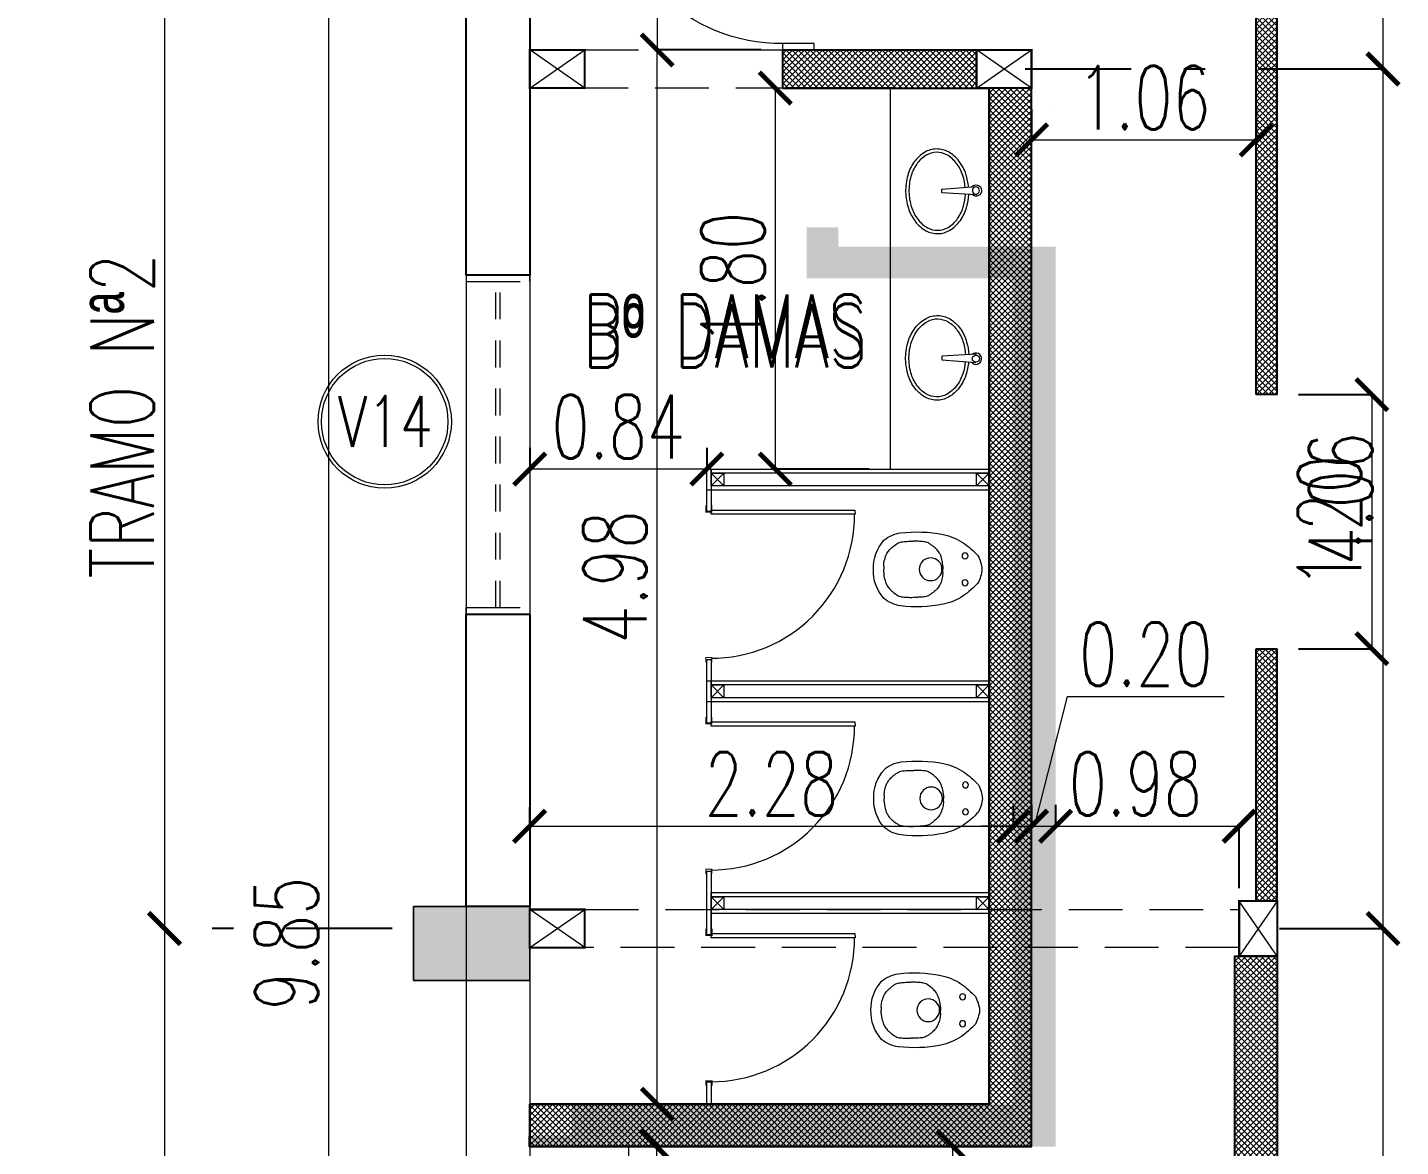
# Model space of a CAD drawing. Header units: millimetres. Extents: x 2828 to 3406, y 849 to 1266.
# Drawn here: x 2897.18 to 2903.66, y 1090.6 to 1095.88 of the extents above; entities that cross this region are included whole.
import ezdxf

# ---------------------------------------------------------------- set-up
doc = ezdxf.new("R2010")
doc.units = ezdxf.units.MM
doc.header["$PDMODE"] = 34
doc.header["$PDSIZE"] = -10
for name, pattern in [('DASHDOT', [1, 0.5, -0.25, 0, -0.25]), ('DASHED', [19.05, 12.7, -6.35]), ('DIVIDE2', [15.875, 6.35, -3.175, 0, -3.175, 0, -3.175])]:
    doc.linetypes.add(name, pattern=pattern)
doc.layers.get('DEFPOINTS').update_dxf_attribs({"lineweight": 5})
for name, color, linetype, lineweight in [('0.05', 64, 'Continuous', 5), ('0.10', 161, 'Continuous', 9), ('0.30', 1, 'Continuous', 25), ('arq cotas', 152, 'Continuous', 13), ('arq DV', 22, 'Continuous', 5), ('arq tex', 31, 'Continuous', 5), ('CARPINTERIA', 141, 'Continuous', 9), ('columnas', 12, 'Continuous', 20), ('equip tx', 220, 'Continuous', 5), ('LM', 3, 'DIVIDE2', 9), ('proyecciones', 221, 'DASHED', 5), ('ref. arq', 252, 'Continuous', 5), ('sanitarios', 120, 'Continuous', 5)]:
    doc.layers.add(name, color=color, linetype=linetype, lineweight=lineweight)
doc.layers.add('estructura', color=30, linetype='Continuous')
doc.layers.add('hatch nuevo', color=7, linetype='Continuous', lineweight=13, true_color=0xff4f14)
doc.layers.add('sombrado muro nuevo', color=7, linetype='Continuous', lineweight=5, true_color=0x757575)
doc.styles.add('250-cts', font='romans.shx', dxfattribs={"width": 0.7, "height": 0.25})
doc.styles.add('50', font='romans.shx', dxfattribs={"width": 0.75, "height": 0.1})
doc.dimstyles.new('250', dxfattribs={"dimtxt": 0.3, "dimasz": 0.15, "dimexe": 0, "dimexo": 0.1, "dimgap": 0.05, "dimtad": 1, "dimzin": 0, "dimdsep": 46, "dimtxsty": '250-cts', "dimblk": 'ARCHTICK', "dimcen": 0.02, "dimclrd": 256, "dimclre": 256, "dimclrt": 256, "dimazin": 0, "dimtfac": 1, "dimtofl": 0, "dimtmove": 1, "dimatfit": 0, "dimldrblk": 'OPEN90', "dimfxl": 1, "dimtolj": 1, "dimtzin": 0, "dimlwd": -1, "dimarcsym": 0})
pattern_1 = [(45, (0, 0), (-0.01414213562, 0.01414213562), []), (135, (0, 0), (-0.01414213562, -0.01414213562), [])]

# ---------------------------------------------------------------- blocks, each defined once
blk = doc.blocks.new('_ARCHTICK')
at = {"color": 0, "linetype": 'ByBlock', "const_width": 0.15}
blk.add_lwpolyline([(-0.5, -0.5), (0.5, 0.5)], dxfattribs=at)
blk = doc.blocks.new('*D194')
at = {"layer": 'arq cotas', "linetype": 'DASHDOT', "lineweight": -2, "transparency": 16777216}
for p, q in [((2898.902, 1096.4819), (2898.6035, 1096.4819)), ((2898.9025, 1086.6325), (2898.6035, 1086.6325))]:
    blk.add_line(p, q, dxfattribs=at)
at = {"layer": 'arq cotas', "transparency": 16777216}
blk.add_line((2898.6035, 1086.6325), (2898.6035, 1096.4819), dxfattribs=at)
at = {"layer": 'DEFPOINTS', "color": 0, "transparency": 16777216}
for p in [(2898.6035, 1096.4819), (2899.002, 1096.4819), (2899.0025, 1086.6325)]:
    blk.add_point(p, dxfattribs=at)
at = {"layer": 'arq cotas', "transparency": 16777216, "xscale": 0.15, "yscale": 0.15, "zscale": 0.15}
for p, rotation in [((2898.6035, 1096.4819), 90), ((2898.6035, 1086.6325), 270)]:
    blk.add_blockref('_ARCHTICK', p, dxfattribs=dict(at, rotation=rotation))
at = {"layer": 'arq cotas', "transparency": 16777216, "insert": (2898.4035, 1091.5572), "char_height": 0.3, "attachment_point": 5, "rotation": 90, "style": '250-cts'}
blk.add_mtext('\\A1;9.85', dxfattribs=at)
blk = doc.blocks.new('_Open90')
at = {"color": 0, "linetype": 'ByBlock', "lineweight": -2}
for p, q in [((-0.5, 0.5), (0, 0)), ((0, 0), (-1, 0)), ((0, 0), (-0.5, -0.5))]:
    blk.add_line(p, q, dxfattribs=at)
blk = doc.blocks.new('colum. perim')
at = {"layer": '0.05'}
h = blk.add_hatch(color=256, dxfattribs=at)
h.dxf.hatch_style = 1
h.paths.add_polyline_path([(1.5673, 49.6165), (1.5673, 49.9665), (1.0173, 49.9665), (1.0173, 49.6165)])
at = {"layer": 'columnas'}
for p, q in [((1.5673, 49.9665), (1.0173, 49.9665)), ((1.0173, 49.9665), (1.0173, 49.6165)), ((1.0173, 49.9665), (1.5673, 49.9665)), ((1.0173, 49.6165), (1.0173, 49.9665)), ((1.5673, 49.6165), (1.5673, 49.9665)), ((1.5673, 49.9665), (1.5673, 49.6165)), ((1.0173, 49.6165), (1.5673, 49.6165)), ((1.5673, 49.6165), (1.0173, 49.6165))]:
    blk.add_line(p, q, dxfattribs=at)
blk = doc.blocks.new('bacha sola')
for points in [[(34.3248, 30.0664, -0.130704), (34.3398, 30.1228, -0.106525), (34.3853, 30.1734, -0.083997), (34.4474, 30.2041, -0.072936), (34.5247, 30.2154, -0.072936), (34.6021, 30.2041, -0.083997), (34.6642, 30.1734, -0.106525), (34.7097, 30.1228, -0.130704), (34.7247, 30.0664, -0.130704), (34.7097, 30.01, -0.106525), (34.6642, 29.9595, -0.083997), (34.6021, 29.9288, -0.0563), (34.5426, 29.918, -0.0563)], [(34.3405, 30.0664, -0.130704), (34.3534, 30.1151, -0.106525), (34.3945, 30.1607, -0.083997), (34.4519, 30.1891, -0.072936), (34.5247, 30.1998, -0.072936), (34.5976, 30.1891, -0.083997), (34.655, 30.1607, -0.106525), (34.696, 30.1151, -0.130704), (34.709, 30.0664, -0.130704), (34.696, 30.0178, -0.106525), (34.655, 29.9722, -0.083997), (34.5976, 29.9438, -0.056479), (34.5414, 29.9337, -0.056479)], [(34.5082, 29.9179, -0.057488), (34.4474, 29.9288, -0.083997), (34.3853, 29.9595, -0.106525), (34.3398, 30.01, -0.130704), (34.3248, 30.0664)], [(34.5091, 29.9336, -0.05744), (34.4519, 29.9438, -0.083997), (34.3945, 29.9722, -0.106525), (34.3534, 30.0178, -0.130704), (34.3405, 30.0664)]]:
    blk.add_lwpolyline(points, format="xyb")
for points in [[(34.5415, 29.883), (34.5453, 29.883), (34.5328, 30.0438), (34.5155, 30.0438), (34.5061, 29.883)], [(34.5061, 29.883), (34.5078, 29.883)]]:
    blk.add_lwpolyline(points)
blk.add_circle((34.5246, 29.8833), 0.0168)
blk.add_arc((34.5246, 29.8833), 0.0269, 130.05553, 44.43462)
blk = doc.blocks.new('Sapls507')
blk.add_lwpolyline([(-0.0001, -0.5985, 0.193023), (0.1371, -0.5486, 0.145572), (0.172, -0.4699, 0.077711), (0.165, -0.2687, 0.087544), (0.1255, -0.1745, 0.055228), (0.065, -0.1048, 0.090627), (0, -0.0855, 0.091051), (-0.0651, -0.1048, 0.055228), (-0.1256, -0.1745, 0.087544), (-0.1652, -0.2687, 0.077711), (-0.1722, -0.4699, 0.145572), (-0.1373, -0.5486, 0.193023), (-0.0001, -0.5985, 61.25604)], format="xyb", close=True)
for points in [[(-0.0148, -0.27), (-0.0327, -0.2713, 0.028747), (-0.0607, -0.279, 0.052421), (-0.0753, -0.2857, 0.050041), (-0.0918, -0.2978, 0.040538), (-0.109, -0.3162, 0.036304), (-0.1244, -0.3386, 0.08346), (-0.1286, -0.3497, 0.024812), (-0.1301, -0.36, 0.009631), (-0.1321, -0.3866, 0.014344), (-0.1324, -0.3957, 0.009208), (-0.1321, -0.4098)], [(0.0149, -0.27), (0.0328, -0.2713, -0.028747), (0.0609, -0.279, -0.052421), (0.0754, -0.2857, -0.050041), (0.0919, -0.2978, -0.040538), (0.1092, -0.3162, -0.036304), (0.1245, -0.3386, -0.08346), (0.1287, -0.3497, -0.024812), (0.1302, -0.36, -0.009631), (0.1323, -0.3866, -0.014344), (0.1325, -0.3957, -0.009208), (0.1323, -0.4098)], [(-0.0148, -0.5498), (-0.0327, -0.5485, -0.028747), (-0.0607, -0.5408, -0.052421), (-0.0753, -0.5341, -0.050041), (-0.0918, -0.522, -0.040538), (-0.109, -0.5036, -0.036304), (-0.1244, -0.4812, -0.08346), (-0.1286, -0.4701, -0.024812), (-0.1301, -0.4598, -0.009631), (-0.1321, -0.4331, -0.014344), (-0.1324, -0.4241, -0.009208), (-0.1321, -0.41)], [(0.0149, -0.5498), (0.0328, -0.5485, 0.028747), (0.0609, -0.5408, 0.052421), (0.0754, -0.5341, 0.050041), (0.0919, -0.522, 0.040538), (0.1092, -0.5036, 0.036304), (0.1245, -0.4812, 0.08346), (0.1287, -0.4701, 0.024812), (0.1302, -0.4598, 0.009631), (0.1323, -0.4331, 0.014344), (0.1325, -0.4241, 0.009208), (0.1323, -0.41)]]:
    blk.add_lwpolyline(points, format="xyb")
for points in [[(-0.0148, -0.27), (0, -0.27)], [(0.0149, -0.27), (0.0001, -0.27)], [(-0.0148, -0.5498), (0, -0.5498)], [(0.0149, -0.5498), (0.0001, -0.5498)]]:
    blk.add_lwpolyline(points)
for centre, radius in [((-0.0636, -0.1655), 0.0141), ((0.0638, -0.1655), 0.0141), ((0.0001, -0.3279), 0.0535)]:
    blk.add_circle(centre, radius)
blk = doc.blocks.new('A$C25B177F1')
at = {"layer": 'CARPINTERIA'}
for points in [[(-0.161, 0), (-0.011, 0), (-0.011, -0.03), (-0.011, -0.03), (-0.011, -0.03), (-0.161, -0.03)], [(-0.161, -0.8699), (-0.161, -0.8199), (-0.991, -0.8199), (-0.991, -0.8699)], [(-0.161, -0.8699), (-0.011, -0.8699), (-0.011, -0.8999), (-0.011, -0.8999), (-0.011, -0.8999), (-0.161, -0.8999)]]:
    blk.add_lwpolyline(points, close=True, dxfattribs=at)
blk.add_arc((-0.1654, -0.8564), 0.8264, 89.69627, 177.46954, dxfattribs=at)
blk = doc.blocks.new('*D240')
at = {"layer": 'arq cotas', "linetype": 'DASHDOT', "lineweight": -2, "transparency": 16777216}
for p, q in [((2899.5513, 1092.2003), (2899.5513, 1092.111)), ((2901.8354, 1092.2003), (2901.8354, 1092.111))]:
    blk.add_line(p, q, dxfattribs=at)
at = {"layer": 'arq cotas', "transparency": 16777216}
blk.add_line((2899.5513, 1092.111), (2901.8354, 1092.111), dxfattribs=at)
at = {"layer": 'DEFPOINTS', "color": 0, "transparency": 16777216}
for p in [(2901.8354, 1092.111), (2899.5513, 1092.1003), (2901.8354, 1092.1003)]:
    blk.add_point(p, dxfattribs=at)
at = {"layer": 'arq cotas', "transparency": 16777216, "xscale": 0.15, "yscale": 0.15, "zscale": 0.15, "rotation": 180}
blk.add_blockref('_ARCHTICK', (2899.5513, 1092.111), dxfattribs=at)
at = {"layer": 'arq cotas', "transparency": 16777216, "xscale": 0.15, "yscale": 0.15, "zscale": 0.15}
blk.add_blockref('_ARCHTICK', (2901.8354, 1092.111), dxfattribs=at)
at = {"layer": 'arq cotas', "transparency": 16777216, "insert": (2900.6934, 1092.311), "char_height": 0.3, "attachment_point": 5, "style": '250-cts'}
blk.add_mtext('\\A1;2.28', dxfattribs=at)
blk = doc.blocks.new('*D241')
at = {"layer": 'arq cotas', "transparency": 16777216}
for p, q in [((2901.9354, 1092.111), (2902.0914, 1092.7235)), ((2902.0914, 1092.7235), (2902.8314, 1092.7235)), ((2901.8354, 1092.111), (2901.6854, 1092.111)), ((2901.8354, 1092.111), (2902.0354, 1092.111)), ((2902.0354, 1092.111), (2902.1854, 1092.111))]:
    blk.add_line(p, q, dxfattribs=at)
at = {"layer": 'arq cotas', "linetype": 'DASHDOT', "lineweight": -2, "transparency": 16777216}
for p, q in [((2901.8354, 1092.211), (2901.8354, 1092.111)), ((2902.0354, 1092.211), (2902.0354, 1092.111))]:
    blk.add_line(p, q, dxfattribs=at)
at = {"layer": 'DEFPOINTS', "color": 0, "transparency": 16777216}
for p in [(2901.8354, 1092.111), (2902.0354, 1092.111), (2902.0354, 1092.111)]:
    blk.add_point(p, dxfattribs=at)
at = {"layer": 'arq cotas', "transparency": 16777216, "xscale": 0.15, "yscale": 0.15, "zscale": 0.15}
blk.add_blockref('_ARCHTICK', (2901.8354, 1092.111), dxfattribs=at)
at = {"layer": 'arq cotas', "transparency": 16777216, "xscale": 0.15, "yscale": 0.15, "zscale": 0.15, "rotation": 180}
blk.add_blockref('_ARCHTICK', (2902.0354, 1092.111), dxfattribs=at)
at = {"layer": 'arq cotas', "transparency": 16777216, "insert": (2902.4614, 1092.9235), "char_height": 0.3, "attachment_point": 5, "style": '250-cts'}
blk.add_mtext('\\A1;0.20', dxfattribs=at)
blk = doc.blocks.new('*D242')
at = {"layer": 'arq cotas', "linetype": 'DASHDOT', "lineweight": -2, "transparency": 16777216}
for p, q in [((2901.922, 1092.211), (2901.922, 1092.111)), ((2902.9025, 1091.8175), (2902.9025, 1092.111))]:
    blk.add_line(p, q, dxfattribs=at)
at = {"layer": 'arq cotas', "transparency": 16777216}
blk.add_line((2901.922, 1092.111), (2902.9025, 1092.111), dxfattribs=at)
at = {"layer": 'DEFPOINTS', "color": 0, "transparency": 16777216}
for p in [(2901.922, 1092.111), (2902.9025, 1092.111), (2902.9025, 1091.7175)]:
    blk.add_point(p, dxfattribs=at)
at = {"layer": 'arq cotas', "transparency": 16777216, "xscale": 0.15, "yscale": 0.15, "zscale": 0.15, "rotation": 180}
blk.add_blockref('_ARCHTICK', (2901.922, 1092.111), dxfattribs=at)
at = {"layer": 'arq cotas', "transparency": 16777216, "xscale": 0.15, "yscale": 0.15, "zscale": 0.15}
blk.add_blockref('_ARCHTICK', (2902.9025, 1092.111), dxfattribs=at)
at = {"layer": 'arq cotas', "transparency": 16777216, "insert": (2902.4122, 1092.311), "char_height": 0.3, "attachment_point": 5, "style": '250-cts'}
blk.add_mtext('\\A1;0.98', dxfattribs=at)
blk = doc.blocks.new('*D243')
at = {"layer": 'arq cotas', "linetype": 'DASHDOT', "lineweight": -2, "transparency": 16777216}
for p, q in [((2900.6459, 1095.7774), (2900.1543, 1095.7774)), ((2900.1889, 1090.7978), (2900.1543, 1090.7978))]:
    blk.add_line(p, q, dxfattribs=at)
at = {"layer": 'arq cotas', "transparency": 16777216}
blk.add_line((2900.1543, 1090.7978), (2900.1543, 1095.7774), dxfattribs=at)
at = {"layer": 'DEFPOINTS', "color": 0, "transparency": 16777216}
for p in [(2900.1543, 1095.7774), (2900.7459, 1095.7774), (2900.2889, 1090.7978)]:
    blk.add_point(p, dxfattribs=at)
at = {"layer": 'arq cotas', "transparency": 16777216, "xscale": 0.15, "yscale": 0.15, "zscale": 0.15}
for p, rotation in [((2900.1543, 1095.7774), 90), ((2900.1543, 1090.7978), 270)]:
    blk.add_blockref('_ARCHTICK', p, dxfattribs=dict(at, rotation=rotation))
at = {"layer": 'arq cotas', "transparency": 16777216, "insert": (2899.9543, 1093.2876), "char_height": 0.3, "attachment_point": 5, "rotation": 90, "style": '250-cts'}
blk.add_mtext('\\A1;4.98', dxfattribs=at)
blk = doc.blocks.new('*D244')
at = {"layer": 'arq cotas', "linetype": 'DASHDOT', "lineweight": -2, "transparency": 16777216}
for p, q in [((2901.451, 1090.5977), (2901.551, 1090.5977)), ((2901.451, 1089.5978), (2901.551, 1089.5978))]:
    blk.add_line(p, q, dxfattribs=at)
at = {"layer": 'arq cotas', "transparency": 16777216}
blk.add_line((2901.551, 1089.5978), (2901.551, 1090.5977), dxfattribs=at)
at = {"layer": 'DEFPOINTS', "color": 0, "transparency": 16777216}
for p in [(2901.551, 1090.5977), (2901.551, 1090.5977), (2901.551, 1089.5978)]:
    blk.add_point(p, dxfattribs=at)
at = {"layer": 'arq cotas', "transparency": 16777216, "xscale": 0.15, "yscale": 0.15, "zscale": 0.15}
for p, rotation in [((2901.551, 1090.5977), 90), ((2901.551, 1089.5978), 270)]:
    blk.add_blockref('_ARCHTICK', p, dxfattribs=dict(at, rotation=rotation))
at = {"layer": 'arq cotas', "transparency": 16777216, "insert": (2901.351, 1090.0978), "char_height": 0.3, "attachment_point": 5, "rotation": 90, "style": '250-cts'}
blk.add_mtext('\\A1;1.00', dxfattribs=at)
blk = doc.blocks.new('*D251')
at = {"layer": 'arq cotas', "linetype": 'DASHDOT', "lineweight": -2, "transparency": 16777216}
for p, q in [((2900.5802, 1090.5977), (2900.1512, 1090.5977)), ((2900.5803, 1086.6575), (2900.1512, 1086.6575))]:
    blk.add_line(p, q, dxfattribs=at)
at = {"layer": 'arq cotas', "transparency": 16777216}
blk.add_line((2900.1512, 1090.5977), (2900.1512, 1086.6575), dxfattribs=at)
at = {"layer": 'DEFPOINTS', "color": 0, "transparency": 16777216}
for p in [(2900.6802, 1090.5977), (2900.1512, 1086.6575), (2900.6803, 1086.6575)]:
    blk.add_point(p, dxfattribs=at)
at = {"layer": 'arq cotas', "transparency": 16777216, "xscale": 0.15, "yscale": 0.15, "zscale": 0.15}
for p, rotation in [((2900.1512, 1090.5977), 90), ((2900.1512, 1086.6575), 270)]:
    blk.add_blockref('_ARCHTICK', p, dxfattribs=dict(at, rotation=rotation))
at = {"layer": 'arq cotas', "transparency": 16777216, "insert": (2899.9512, 1088.6276), "char_height": 0.3, "attachment_point": 5, "rotation": 90, "style": '250-cts'}
blk.add_mtext('\\A1;3.94', dxfattribs=at)
blk = doc.blocks.new('*D252')
at = {"layer": 'arq cotas', "linetype": 'DASHDOT', "lineweight": -2, "transparency": 16777216}
for p, q in [((2900.1705, 1096.6773), (2900.1543, 1096.6773)), ((2900.6459, 1095.7774), (2900.1543, 1095.7774))]:
    blk.add_line(p, q, dxfattribs=at)
at = {"layer": 'arq cotas', "transparency": 16777216}
blk.add_line((2900.1543, 1096.6773), (2900.1543, 1095.7774), dxfattribs=at)
at = {"layer": 'DEFPOINTS', "color": 0, "transparency": 16777216}
for p in [(2900.2705, 1096.6773), (2900.1543, 1095.7774), (2900.7459, 1095.7774)]:
    blk.add_point(p, dxfattribs=at)
at = {"layer": 'arq cotas', "transparency": 16777216, "xscale": 0.15, "yscale": 0.15, "zscale": 0.15}
for p, rotation in [((2900.1543, 1096.6773), 90), ((2900.1543, 1095.7774), 270)]:
    blk.add_blockref('_ARCHTICK', p, dxfattribs=dict(at, rotation=rotation))
at = {"layer": 'arq cotas', "transparency": 16777216, "insert": (2899.9543, 1096.2274), "char_height": 0.3, "attachment_point": 5, "rotation": 90, "style": '250-cts'}
blk.add_mtext('\\A1;0.90', dxfattribs=at)
blk = doc.blocks.new('*D303')
at = {"layer": 'arq cotas', "linetype": 'DASHDOT', "lineweight": -2, "transparency": 16777216}
for p, q in [((2901.2683, 1095.5975), (2900.7118, 1095.5975)), ((2901.155, 1093.7978), (2900.7118, 1093.7978))]:
    blk.add_line(p, q, dxfattribs=at)
at = {"layer": 'arq cotas', "transparency": 16777216}
blk.add_line((2900.7118, 1095.5975), (2900.7118, 1093.7978), dxfattribs=at)
at = {"layer": 'DEFPOINTS', "color": 0, "transparency": 16777216}
for p in [(2901.3683, 1095.5975), (2900.7118, 1093.7978), (2901.255, 1093.7978)]:
    blk.add_point(p, dxfattribs=at)
at = {"layer": 'arq cotas', "transparency": 16777216, "xscale": 0.15, "yscale": 0.15, "zscale": 0.15}
for p, rotation in [((2900.7118, 1095.5975), 90), ((2900.7118, 1093.7978), 270)]:
    blk.add_blockref('_ARCHTICK', p, dxfattribs=dict(at, rotation=rotation))
at = {"layer": 'arq cotas', "transparency": 16777216, "insert": (2900.5118, 1094.6976), "char_height": 0.3, "attachment_point": 5, "rotation": 90, "style": '250-cts'}
blk.add_mtext('\\A1;1.80', dxfattribs=at)
blk = doc.blocks.new('*D304')
at = {"layer": 'arq cotas', "linetype": 'DASHDOT', "lineweight": -2, "transparency": 16777216}
for p, q in [((2899.552, 1093.8979), (2899.552, 1093.7979)), ((2900.3884, 1093.8979), (2900.3884, 1093.7979))]:
    blk.add_line(p, q, dxfattribs=at)
at = {"layer": 'arq cotas', "transparency": 16777216}
blk.add_line((2900.3884, 1093.7979), (2899.552, 1093.7979), dxfattribs=at)
at = {"layer": 'DEFPOINTS', "color": 0, "transparency": 16777216}
for p in [(2899.552, 1093.7979), (2899.552, 1093.7979), (2900.3884, 1093.7979)]:
    blk.add_point(p, dxfattribs=at)
at = {"layer": 'arq cotas', "transparency": 16777216, "xscale": 0.15, "yscale": 0.15, "zscale": 0.15, "rotation": 180}
blk.add_blockref('_ARCHTICK', (2899.552, 1093.7979), dxfattribs=at)
at = {"layer": 'arq cotas', "transparency": 16777216, "xscale": 0.15, "yscale": 0.15, "zscale": 0.15}
blk.add_blockref('_ARCHTICK', (2900.3884, 1093.7979), dxfattribs=at)
at = {"layer": 'arq cotas', "transparency": 16777216, "insert": (2899.9702, 1093.9979), "char_height": 0.3, "attachment_point": 5, "style": '250-cts'}
blk.add_mtext('\\A1;0.84', dxfattribs=at)
blk = doc.blocks.new('A$C5FEB1AEC')
at = {"layer": '0.05'}
for p, q in [((0.1727, -0.3685), (0.3527, -0.1085)), ((0.1727, -0.1085), (0.3527, -0.3685))]:
    blk.add_line(p, q, dxfattribs=at)
at = {"layer": 'estructura', "const_width": 0.01}
for points in [[(0.2627, -0.1085), (0.1727, -0.1085), (0.1727, -0.3685), (0.2627, -0.3685)], [(0.2627, -0.1085), (0.3527, -0.1085), (0.3527, -0.3685), (0.2627, -0.3685)]]:
    blk.add_lwpolyline(points, dxfattribs=at)
blk = doc.blocks.new('*D255')
at = {"layer": 'arq cotas', "linetype": 'DASHDOT', "lineweight": -2, "transparency": 16777216}
for p, q in [((2898.9025, 1091.6275), (2897.8273, 1091.6275)), ((2898.9025, 1086.7875), (2897.8273, 1086.7875))]:
    blk.add_line(p, q, dxfattribs=at)
at = {"layer": 'arq cotas', "transparency": 16777216}
blk.add_line((2897.8273, 1091.6275), (2897.8273, 1086.7875), dxfattribs=at)
at = {"layer": 'DEFPOINTS', "color": 0, "transparency": 16777216}
for p in [(2899.0025, 1091.6275), (2897.8273, 1086.7875), (2899.0025, 1086.7875)]:
    blk.add_point(p, dxfattribs=at)
at = {"layer": 'arq cotas', "transparency": 16777216, "xscale": 0.15, "yscale": 0.15, "zscale": 0.15}
for p, rotation in [((2897.8273, 1091.6275), 90), ((2897.8273, 1086.7875), 270)]:
    blk.add_blockref('_ARCHTICK', p, dxfattribs=dict(at, rotation=rotation))
at = {"layer": 'arq cotas', "transparency": 16777216, "insert": (2897.6273, 1089.2075), "char_height": 0.3, "attachment_point": 5, "rotation": 90, "style": '250-cts'}
blk.add_mtext('\\A1;TRAMO Nª1', dxfattribs=at)
blk = doc.blocks.new('*D306')
at = {"layer": 'arq cotas', "linetype": 'DASHDOT', "lineweight": -2, "transparency": 16777216}
for p, q in [((2901.9221, 1095.4974), (2901.9221, 1095.3522)), ((2902.9825, 1095.4974), (2902.9825, 1095.3522))]:
    blk.add_line(p, q, dxfattribs=at)
at = {"layer": 'arq cotas', "transparency": 16777216}
blk.add_line((2901.9221, 1095.3522), (2902.9825, 1095.3522), dxfattribs=at)
at = {"layer": 'DEFPOINTS', "color": 0, "transparency": 16777216}
for p in [(2901.9221, 1095.5974), (2902.9825, 1095.5974), (2902.9825, 1095.3522)]:
    blk.add_point(p, dxfattribs=at)
at = {"layer": 'arq cotas', "transparency": 16777216, "xscale": 0.15, "yscale": 0.15, "zscale": 0.15, "rotation": 180}
blk.add_blockref('_ARCHTICK', (2901.9221, 1095.3522), dxfattribs=at)
at = {"layer": 'arq cotas', "transparency": 16777216, "xscale": 0.15, "yscale": 0.15, "zscale": 0.15}
blk.add_blockref('_ARCHTICK', (2902.9825, 1095.3522), dxfattribs=at)
at = {"layer": 'arq cotas', "transparency": 16777216, "insert": (2902.4523, 1095.5522), "char_height": 0.3, "attachment_point": 5, "style": '250-cts'}
blk.add_mtext('\\A1;1.06', dxfattribs=at)
blk = doc.blocks.new('*D307')
at = {"layer": 'arq cotas', "linetype": 'DASHDOT', "lineweight": -2, "transparency": 16777216}
for p, q in [((2903.1825, 1094.1493), (2903.5291, 1094.1493)), ((2903.1825, 1092.9493), (2903.5291, 1092.9493))]:
    blk.add_line(p, q, dxfattribs=at)
at = {"layer": 'arq cotas', "transparency": 16777216}
blk.add_line((2903.5291, 1094.1493), (2903.5291, 1092.9493), dxfattribs=at)
at = {"layer": 'DEFPOINTS', "color": 0, "transparency": 16777216}
for p in [(2903.0825, 1094.1493), (2903.0825, 1092.9493), (2903.5291, 1092.9493)]:
    blk.add_point(p, dxfattribs=at)
at = {"layer": 'arq cotas', "transparency": 16777216, "xscale": 0.15, "yscale": 0.15, "zscale": 0.15}
for p, rotation in [((2903.5291, 1094.1493), 90), ((2903.5291, 1092.9493), 270)]:
    blk.add_blockref('_ARCHTICK', p, dxfattribs=dict(at, rotation=rotation))
at = {"layer": 'arq cotas', "transparency": 16777216, "insert": (2903.3291, 1093.5493), "char_height": 0.3, "attachment_point": 5, "rotation": 90, "style": '250-cts'}
blk.add_mtext('\\A1;1.20', dxfattribs=at)
blk = doc.blocks.new('*D385')
at = {"layer": 'arq cotas', "linetype": 'DASHDOT', "lineweight": -2, "transparency": 16777216}
for p, q in [((2903.0524, 1099.8876), (2903.5818, 1099.8876)), ((2901.892, 1095.6875), (2903.5818, 1095.6875))]:
    blk.add_line(p, q, dxfattribs=at)
at = {"layer": 'arq cotas', "transparency": 16777216}
blk.add_line((2903.5818, 1099.8876), (2903.5818, 1095.6875), dxfattribs=at)
at = {"layer": 'DEFPOINTS', "color": 0, "transparency": 16777216}
for p in [(2902.9524, 1099.8876), (2901.792, 1095.6875), (2903.5818, 1095.6875)]:
    blk.add_point(p, dxfattribs=at)
at = {"layer": 'arq cotas', "transparency": 16777216, "xscale": 0.15, "yscale": 0.15, "zscale": 0.15}
for p, rotation in [((2903.5818, 1099.8876), 90), ((2903.5818, 1095.6875), 270)]:
    blk.add_blockref('_ARCHTICK', p, dxfattribs=dict(at, rotation=rotation))
at = {"layer": 'arq cotas', "transparency": 16777216, "insert": (2903.3818, 1097.7875), "char_height": 0.3, "attachment_point": 5, "rotation": 90, "style": '250-cts'}
blk.add_mtext('\\A1;4.20', dxfattribs=at)
blk = doc.blocks.new('*D387')
at = {"layer": 'arq cotas', "linetype": 'DASHDOT', "lineweight": -2, "transparency": 16777216}
for p, q in [((2903.4818, 1095.6875), (2903.5818, 1095.6875)), ((2903.0925, 1091.6275), (2903.5818, 1091.6275))]:
    blk.add_line(p, q, dxfattribs=at)
at = {"layer": 'arq cotas', "transparency": 16777216}
blk.add_line((2903.5818, 1095.6875), (2903.5818, 1091.6275), dxfattribs=at)
at = {"layer": 'DEFPOINTS', "color": 0, "transparency": 16777216}
for p in [(2903.5818, 1095.6875), (2902.9925, 1091.6275), (2903.5818, 1091.6275)]:
    blk.add_point(p, dxfattribs=at)
at = {"layer": 'arq cotas', "transparency": 16777216, "xscale": 0.15, "yscale": 0.15, "zscale": 0.15}
for p, rotation in [((2903.5818, 1095.6875), 90), ((2903.5818, 1091.6275), 270)]:
    blk.add_blockref('_ARCHTICK', p, dxfattribs=dict(at, rotation=rotation))
at = {"layer": 'arq cotas', "transparency": 16777216, "insert": (2903.3818, 1093.6575), "char_height": 0.3, "attachment_point": 5, "rotation": 90, "style": '250-cts'}
blk.add_mtext('\\A1;4.06', dxfattribs=at)
blk = doc.blocks.new('*D388')
at = {"layer": 'arq cotas', "linetype": 'DASHDOT', "lineweight": -2, "transparency": 16777216}
for p, q in [((2903.1925, 1091.6275), (2903.5818, 1091.6275)), ((2903.1824, 1086.6575), (2903.5818, 1086.6575))]:
    blk.add_line(p, q, dxfattribs=at)
at = {"layer": 'arq cotas', "transparency": 16777216}
blk.add_line((2903.5818, 1091.6275), (2903.5818, 1086.6575), dxfattribs=at)
at = {"layer": 'DEFPOINTS', "color": 0, "transparency": 16777216}
for p in [(2903.0925, 1091.6275), (2903.0824, 1086.6575), (2903.5818, 1086.6575)]:
    blk.add_point(p, dxfattribs=at)
at = {"layer": 'arq cotas', "transparency": 16777216, "xscale": 0.15, "yscale": 0.15, "zscale": 0.15}
for p, rotation in [((2903.5818, 1091.6275), 90), ((2903.5818, 1086.6575), 270)]:
    blk.add_blockref('_ARCHTICK', p, dxfattribs=dict(at, rotation=rotation))
at = {"layer": 'arq cotas', "transparency": 16777216, "insert": (2903.3818, 1089.1425), "char_height": 0.3, "attachment_point": 5, "rotation": 90, "style": '250-cts'}
blk.add_mtext('\\A1;4.97', dxfattribs=at)
blk = doc.blocks.new('*D414')
at = {"layer": 'arq cotas', "linetype": 'DASHDOT', "lineweight": -2, "transparency": 16777216}
for p, q in [((2898.9025, 1096.4675), (2897.8273, 1096.4675)), ((2898.9025, 1091.6275), (2897.8273, 1091.6275))]:
    blk.add_line(p, q, dxfattribs=at)
at = {"layer": 'arq cotas', "transparency": 16777216}
blk.add_line((2897.8273, 1096.4675), (2897.8273, 1091.6275), dxfattribs=at)
at = {"layer": 'DEFPOINTS', "color": 0, "transparency": 16777216}
for p in [(2899.0025, 1096.4675), (2897.8273, 1091.6275), (2899.0025, 1091.6275)]:
    blk.add_point(p, dxfattribs=at)
at = {"layer": 'arq cotas', "transparency": 16777216, "xscale": 0.15, "yscale": 0.15, "zscale": 0.15}
for p, rotation in [((2897.8273, 1096.4675), 90), ((2897.8273, 1091.6275), 270)]:
    blk.add_blockref('_ARCHTICK', p, dxfattribs=dict(at, rotation=rotation))
at = {"layer": 'arq cotas', "transparency": 16777216, "insert": (2897.6273, 1094.0475), "char_height": 0.3, "attachment_point": 5, "rotation": 90, "style": '250-cts'}
blk.add_mtext('\\A1;TRAMO Nª2', dxfattribs=at)

msp = doc.modelspace()

# ---------------------------------------------------------------- hatches: boundary and pattern name
at = {"layer": 'hatch nuevo'}
h = msp.add_hatch(color=256, dxfattribs=at)
edge = h.paths.add_edge_path()
edge.add_line((2899.5525, 1090.5977), (2902.0354, 1090.5978))
edge.add_line((2902.0354, 1090.5978), (2902.0354, 1094.848))
edge.add_line((2902.0354, 1094.848), (2901.0094, 1094.848))
edge.add_line((2901.0094, 1094.848), (2901.0094, 1094.9396))
edge.add_line((2901.0094, 1094.9396), (2900.8594, 1094.9396))
edge.add_line((2900.8594, 1094.9396), (2900.8594, 1094.698))
edge.add_line((2900.8594, 1094.698), (2901.8354, 1094.698))
edge.add_line((2901.8354, 1094.698), (2901.8354, 1090.7977))
edge.add_line((2901.8354, 1090.7977), (2899.7502, 1090.7955))
edge.add_line((2899.7502, 1090.7955), (2899.7502, 1090.6455))
edge.add_line((2899.7502, 1090.6455), (2899.5513, 1090.6455))
edge.add_line((2899.5513, 1090.6455), (2899.5513, 1090.5977))
at = {"layer": 'sombrado muro nuevo'}
h = msp.add_hatch(dxfattribs=at)
h.set_pattern_fill('_USER', color=256, scale=0.02, angle=45, style=0, double=1, pattern_type=0)
h.set_pattern_definition(pattern_1)
h.paths.add_polyline_path([(2903.0825, 1097.6273), (2902.9825, 1097.6273), (2902.9825, 1094.1493), (2903.0825, 1094.1493)])
h = msp.add_hatch(dxfattribs=at)
h.set_pattern_fill('_USER', color=256, scale=0.02, angle=45, style=0, double=1, pattern_type=0)
h.set_pattern_definition(pattern_1)
h.paths.add_polyline_path([(2901.662, 1095.7775), (2900.7459, 1095.7774), (2900.7459, 1095.5975), (2901.662, 1095.5975), (2901.662, 1095.6875)])
h = msp.add_hatch(dxfattribs=at)
h.set_pattern_fill('_USER', color=256, scale=0.02, angle=45, style=0, double=1, pattern_type=0)
h.set_pattern_definition(pattern_1)
edge = h.paths.add_edge_path()
edge.add_line((2901.7221, 1095.5975), (2901.7222, 1090.7978))
edge.add_line((2901.7222, 1090.7978), (2899.5525, 1090.7978))
edge.add_line((2899.5525, 1090.7978), (2899.5525, 1090.5977))
edge.add_line((2899.5525, 1090.5977), (2901.9221, 1090.5977))
edge.add_line((2901.9221, 1090.5977), (2901.9221, 1095.5974))
edge.add_line((2901.9221, 1095.5974), (2901.722, 1095.5974))
h = msp.add_hatch(dxfattribs=at)
h.set_pattern_fill('_USER', color=256, scale=0.02, angle=45, style=0, double=1, pattern_type=0)
h.set_pattern_definition(pattern_1)
h.paths.add_polyline_path([(2903.0825, 1092.9493), (2902.9825, 1092.9493), (2902.9825, 1091.7575), (2902.9925, 1091.7575), (2903.0825, 1091.7575)])
h = msp.add_hatch(dxfattribs=at)
h.set_pattern_fill('_USER', color=256, scale=0.02, angle=45, style=0, double=1, pattern_type=0)
h.set_pattern_definition(pattern_1)
h.paths.add_polyline_path([(2903.0824, 1091.4975), (2902.8825, 1091.4975), (2902.8825, 1088.5277), (2902.8925, 1088.5077), (2902.8925, 1087.5976), (2902.8925, 1087.5776), (2902.8925, 1086.9175), (2903.0825, 1086.9175)])

# ---------------------------------------------------------------- linework, layer by layer
at = {"layer": '0.05'}
for p, q in [((2899.2525, 1097.7124), (2899.2525, 1086.8075)), ((2899.552, 1097.7124), (2899.552, 1086.8075)), ((2899.552, 1097.7124), (2899.552, 1086.8075)), ((2899.552, 1097.7124), (2899.552, 1086.8075)), ((2901.722, 1093.6977), (2900.3888, 1093.6977)), ((2901.722, 1093.7178, 0.0232), (2900.4086, 1093.7178)), ((2901.722, 1092.6978), (2900.3888, 1092.6978)), ((2901.722, 1092.7178), (2900.4086, 1092.7179)), ((2901.722, 1091.7178, -94.5246), (2900.4083, 1091.7179)), ((2901.722, 1091.6979), (2900.4083, 1091.6979)), ((2900.0196, 1088.7076), (2900.0196, 1090.5977, 0.0008))]:
    msp.add_line(p, q, dxfattribs=at)
for points in [[(2901.255, 1093.7978), (2901.7221, 1093.7978), (2901.7221, 1095.5975), (2901.2549, 1095.5975)], [(2900.3884, 1093.7979), (2900.4084, 1093.7979), (2900.4084, 1093.5978), (2900.3884, 1093.5978)], [(2900.3883, 1092.8979), (2900.4083, 1092.8979), (2900.4083, 1092.5979), (2900.3883, 1092.5979)], [(2900.3886, 1092.8979), (2900.4086, 1092.8979), (2900.4085, 1092.5979), (2900.3885, 1092.5979)], [(2900.3883, 1092.7979), (2900.4083, 1092.7979), (2900.4083, 1092.5979), (2900.3883, 1092.5979)], [(2900.3883, 1091.8979), (2900.4083, 1091.8979), (2900.4082, 1091.5979), (2900.3882, 1091.5979)], [(2900.3885, 1091.8979), (2900.4085, 1091.8979), (2900.4085, 1091.5979), (2900.3885, 1091.5979)], [(2900.0196, 1090.5977), (2899.5525, 1090.5977), (2899.5525, 1088.7076), (2900.0196, 1088.7076)]]:
    msp.add_lwpolyline(points, close=True, dxfattribs=at)
for points in [[(2901.722, 1093.7778), (2900.4084, 1093.7779), (2900.4084, 1093.7979), (2901.7221, 1093.7978)], [(2901.7221, 1092.7778), (2900.4083, 1092.7779), (2900.4083, 1092.7979), (2901.722, 1092.7978)], [(2901.7221, 1091.7779), (2900.4083, 1091.778), (2900.4083, 1091.798), (2901.722, 1091.7979)]]:
    msp.add_lwpolyline(points, dxfattribs=at)
at = {"layer": '0.05', "const_width": 0.005}
for points, elevation in [([(2900.4127, 1093.6269), (2900.4127, 1093.5941), (2900.384, 1093.5941), (2900.384, 1093.6269)], 0.0104), ([(2900.4127, 1092.8855), (2900.4127, 1092.9076), (2900.384, 1092.9076), (2900.384, 1092.8855)], 0.0116), ([(2900.4127, 1092.6269), (2900.4127, 1092.5942), (2900.384, 1092.5942), (2900.384, 1092.6269)], 0.0104), ([(2900.4126, 1091.8855), (2900.4126, 1091.9076), (2900.3839, 1091.9076), (2900.3839, 1091.8855)], 0.0116), ([(2900.4128, 1091.627), (2900.4128, 1091.5942), (2900.3841, 1091.5942), (2900.3841, 1091.627)], 0.0104), ([(2900.4128, 1090.8856), (2900.4128, 1090.9077), (2900.3841, 1090.9077), (2900.3841, 1090.8856)], 0.0116)]:
    msp.add_lwpolyline(points, dxfattribs=dict(at, elevation=elevation))
at = {"layer": '0.05', "extrusion": (1.81014e-05, 1.07026e-06, 1), "elevation": 0.0548}
for points in [[(2901.0884, 1093.584), (2900.4084, 1093.584), (2900.4084, 1093.604), (2901.0881, 1093.604), (2901.0884, 1093.584)], [(2901.0883, 1092.584), (2900.4083, 1092.5841), (2900.4083, 1092.6041), (2901.088, 1092.604), (2901.0883, 1092.584)], [(2901.0885, 1091.5841), (2900.4085, 1091.5841), (2900.4085, 1091.6041), (2901.0882, 1091.6041), (2901.0885, 1091.5841)]]:
    msp.add_lwpolyline(points, dxfattribs=at)
at = {"layer": '0.05', "elevation": 0.0116}
msp.add_lwpolyline([(2900.3887, 1090.904), (2900.4087, 1090.904), (2900.4086, 1090.797), (2900.3886, 1090.797)], close=True, dxfattribs=at)
at = {"layer": '0.10'}
for p, q in [((2899.552, 1095.4421), (2899.552, 1095.4421)), ((2899.552, 1095.4421), (2899.552, 1095.4421)), ((2900.4686, 1093.7778), (2900.4086, 1093.7178)), ((2900.4685, 1093.7178), (2900.4086, 1093.7778)), ((2901.722, 1093.7778, 0.0481), (2901.662, 1093.7178, 0.0481)), ((2901.7219, 1093.7178, 0.0481), (2901.662, 1093.7778, 0.0481)), ((2900.4686, 1092.7779), (2900.4086, 1092.7179)), ((2900.4684, 1092.7179), (2900.4086, 1092.7779)), ((2901.722, 1092.7778, 0.0249), (2901.662, 1092.7178, 0.0249)), ((2901.7219, 1092.7178, 0.0249), (2901.662, 1092.7778, 0.0249)), ((2900.4685, 1091.7779), (2900.4085, 1091.7179)), ((2900.4683, 1091.7179), (2900.4085, 1091.7779)), ((2901.7221, 1091.7779, -93.9999), (2901.6621, 1091.7179, -93.9999)), ((2901.7219, 1091.7179, -93.9999), (2901.6621, 1091.7779, -93.9999))]:
    msp.add_line(p, q, dxfattribs=at)
for points in [[(2900.4686, 1093.7778), (2900.4686, 1093.7178), (2900.4086, 1093.7178), (2900.4086, 1093.7778)], [(2900.4686, 1092.7779), (2900.4686, 1092.7179), (2900.4086, 1092.7179), (2900.4086, 1092.7779)], [(2901.722, 1092.7778), (2901.722, 1092.7178), (2901.662, 1092.7178), (2901.662, 1092.7778)], [(2900.4683, 1091.7779), (2900.4683, 1091.7179), (2900.4083, 1091.7179), (2900.4083, 1091.7779)]]:
    msp.add_lwpolyline(points, close=True, dxfattribs=at)
for points, elevation in [([(2901.722, 1093.7778), (2901.722, 1093.7178), (2901.662, 1093.7178), (2901.662, 1093.7778)], 0.0232), ([(2901.722, 1091.778), (2901.722, 1091.718), (2901.662, 1091.718), (2901.662, 1091.778)], -94.0248)]:
    msp.add_lwpolyline(points, close=True, dxfattribs=dict(at, elevation=elevation))
at = {"layer": '0.30'}
for p, q in [((2902.9825, 1094.1493), (2902.9825, 1097.6273)), ((2903.0825, 1094.1493), (2903.0825, 1097.6273)), ((2900.7459, 1095.7774), (2901.922, 1095.7775)), ((2900.7459, 1095.7774), (2900.7459, 1095.5975)), ((2901.9221, 1090.5977), (2901.9221, 1095.7775)), ((2900.7459, 1095.5975), (2901.722, 1095.5975)), ((2901.7221, 1090.7977), (2901.722, 1095.5975)), ((2902.0354, 1095.4848), (2902.0354, 1095.4848)), ((2903.0825, 1094.1493), (2902.9825, 1094.1493)), ((2902.9825, 1091.7575), (2902.9825, 1092.9493)), ((2902.9825, 1092.9493), (2903.0825, 1092.9493)), ((2903.0825, 1091.7575), (2903.0825, 1092.9493)), ((2901.9852, 1092.8479), (2901.9852, 1092.8479)), ((2899.552, 1090.7977), (2899.7502, 1090.7977))]:
    msp.add_line(p, q, dxfattribs=at)
for points in [[(2899.552, 1094.7131), (2899.2525, 1094.7131), (2899.2525, 1096.3069), (2899.552, 1096.3069)], [(2899.5525, 1091.7319), (2899.2525, 1091.7319), (2899.2525, 1093.1131), (2899.5525, 1093.1131)]]:
    msp.add_lwpolyline(points, close=True, dxfattribs=at)
for points in [[(2901.7221, 1095.5975), (2901.7222, 1090.7978), (2899.552, 1090.7977), (2899.552, 1090.5977), (2901.9221, 1090.5977), (2901.9221, 1095.5974), (2901.722, 1095.5974)], [(2902.8825, 1089.5978), (2902.8825, 1091.4975), (2903.0824, 1091.4975), (2903.0825, 1086.6575), (2902.8925, 1086.6575)], [(2901.9221, 1090.5977), (2901.9221, 1090.5977), (2899.5513, 1090.5977), (2899.5513, 1090.6455), (2899.5513, 1090.5977), (2899.5513, 1090.6455), (2899.5525, 1090.6444), (2899.5525, 1090.7977), (2901.7221, 1090.7978)]]:
    msp.add_lwpolyline(points, dxfattribs=at)
at = {"layer": 'arq cotas'}
msp.add_line((2899.5521, 1092.2334), (2899.552, 1092.2334), dxfattribs=at)
msp.add_line((2899.5521, 1092.2334), (2899.552, 1092.2334), dxfattribs=at)
msp.add_line((2899.5521, 1092.2334), (2899.552, 1092.2334), dxfattribs=at)
at = {"layer": 'arq DV'}
for radius in [0.3147, 0.2987]:
    msp.add_circle((2898.8672, 1094.0216), radius, dxfattribs=at)
at = {"layer": 'LM', "ltscale": 0.2}
msp.add_line((2899.2525, 1256.8767, -0.0303), (2899.2525, 1080.9632, -0.0303), dxfattribs=at)
at = {"layer": 'proyecciones', "ltscale": 0.01}
for p, q in [((2899.3925, 1093.1431, -101.1667), (2899.3925, 1094.6831, -101.1667)), ((2899.3925, 1093.1431), (2899.3925, 1094.6831)), ((2899.3925, 1093.1431, -101.1667), (2899.3925, 1094.6831, -101.1667)), ((2899.4125, 1093.1431, -101.1667), (2899.4125, 1094.6831, -101.1667)), ((2899.4125, 1093.1431), (2899.4125, 1094.6831)), ((2899.4125, 1093.1431, -101.1667), (2899.4125, 1094.6831, -101.1667)), ((2899.3924, 1093.9, -101.1667), (2899.3924, 1093.9, -101.1667)), ((2899.4124, 1093.9, -101.1667), (2899.4124, 1093.9, -101.1667)), ((2899.3925, 1093.1131, -101.1667), (2899.3925, 1093.1131, -101.1667)), ((2899.3925, 1093.1131, -101.1667), (2899.3925, 1093.1131, -101.1667)), ((2899.4125, 1093.1131, -101.1667), (2899.4125, 1093.1131, -101.1667)), ((2899.4125, 1093.1131, -101.1667), (2899.4125, 1093.1131, -101.1667))]:
    msp.add_line(p, q, dxfattribs=at)
at = {"layer": 'proyecciones', "ltscale": 0.02}
for points in [[(2899.812, 1095.7775), (2901.922, 1095.7775), (2901.922, 1095.5975), (2899.812, 1095.5975)], [(2899.812, 1091.7175), (2902.9025, 1091.7175), (2902.9025, 1091.5375), (2899.812, 1091.5375)]]:
    msp.add_lwpolyline(points, close=True, dxfattribs=at)
for points in [[(2899.552, 1094.6831), (2899.552, 1094.7131), (2899.2526, 1094.7131), (2899.2526, 1094.6831), (2899.552, 1094.6831)], [(2899.552, 1093.1431), (2899.552, 1093.1131), (2899.2525, 1093.1131), (2899.2525, 1093.1431), (2899.5531, 1093.1431)]]:
    msp.add_lwpolyline(points, dxfattribs=at)
at = {"layer": 'ref. arq', "extrusion": (1.81014e-05, 1.07026e-06, 1)}
for centre in [(2900.4085, 1093.5814, 0.0652), (2900.4084, 1092.5814, 0.0652), (2900.4086, 1091.5815, 0.0652)]:
    msp.add_arc(centre, 0.6775, 269.98611, 0.21053, dxfattribs=at)

# ---------------------------------------------------------------- block references
at = {"layer": 'CARPINTERIA', "xscale": -1, "rotation": 180}
msp.add_blockref('A$C25B177F1', (2900.9069, 1095.7774), dxfattribs=at)
at = {"layer": 'columnas', "ltscale": 0.05}
msp.add_blockref('colum. perim', (2897.9851, 1041.7654), dxfattribs=at)
at = {"layer": 'estructura'}
for p, rotation in [((2899.4435, 1095.4247), 89.99999999999997), ((2901.5535, 1095.4247), 89.99999999999997), ((2899.4435, 1091.3647), 89.99999999999997), ((2903.2552, 1091.389), 179.9999999999999)]:
    msp.add_blockref('A$C5FEB1AEC', p, dxfattribs=dict(at, rotation=rotation))
at = {"layer": 'sanitarios', "xscale": -1}
for name, p, rotation in [('bacha sola', (2930.8617, 1130.216), 91.12086882924805), ('Sapls507', (2901.7735, 1093.324), 269.9858858932699), ('Sapls507', (2901.7756, 1092.242), 269.9858858932699), ('Sapls507', (2901.7622, 1091.2413), 269.9858858932699)]:
    msp.add_blockref(name, p, dxfattribs=dict(at, rotation=rotation))
at = {"layer": 'sanitarios', "rotation": 88.87913117075205}
msp.add_blockref('bacha sola', (2930.8617, 1059.2167), dxfattribs=at)

# ---------------------------------------------------------------- texts
at = {"layer": 'arq DV', "insert": (2898.6462, 1094.1426, 243.1061), "char_height": 0.24, "width": 1.054155, "attachment_point": 1, "style": '50'}
msp.add_mtext('V14', dxfattribs=at)
at = {"layer": 'arq tex', "insert": (2900.474, 1094.4276), "char_height": 0.3, "width": 14.703748, "attachment_point": 5, "style": '250-cts'}
msp.add_mtext('Bº DAMAS', dxfattribs=at)
at = {"layer": 'equip tx', "insert": (2900.474, 1094.4718), "char_height": 0.3, "width": 14.703748, "attachment_point": 5, "style": '250-cts'}
msp.add_mtext('Bº DAMAS', dxfattribs=at)

# ---------------------------------------------------------------- dimensions: what is measured, and where the dimension line sits
at = {"layer": 'arq cotas'}
for base, p1, p2, picture, middle in [((2903.5818, 1095.6875), (2902.9524, 1099.8876), (2901.792, 1095.6875), '*D385', (2903.3818, 1097.7875)), ((2898.6035, 1096.4819), (2899.0025, 1086.6325), (2899.002, 1096.4819), '*D194', (2898.4035, 1091.5572)), ((2903.5818, 1091.6275), (2903.5818, 1095.6875), (2902.9925, 1091.6275), '*D387', (2903.3818, 1093.6575)), ((2903.5818, 1086.6575), (2903.0925, 1091.6275), (2903.0824, 1086.6575), '*D388', (2903.3818, 1089.1425))]:
    dim = msp.add_linear_dim(base=base, p1=p1, p2=p2, angle=90, dimstyle='250', dxfattribs=at)
    dim.commit()
    dim.dimension.update_dxf_attribs({"geometry": picture, "text_midpoint": middle})
at = {"layer": 'arq cotas', "color": 2}
for base, p1, p2, angle, picture, middle in [((2900.1543, 1095.7774), (2900.2705, 1096.6773), (2900.7459, 1095.7774), 90, '*D252', (2899.9543, 1096.2274)), ((2900.1543, 1095.7774), (2900.2889, 1090.7978), (2900.7459, 1095.7774), 270, '*D243', (2899.9543, 1093.2876)), ((2900.7118, 1093.7978), (2901.3683, 1095.5975), (2901.255, 1093.7978), 90, '*D303', (2900.5118, 1094.6976)), ((2903.5291, 1092.9493), (2903.0825, 1094.1493), (2903.0825, 1092.9493), 90, '*D307', (2903.3291, 1093.5493)), ((2900.1512, 1086.6575), (2900.6802, 1090.5977), (2900.6803, 1086.6575), 90, '*D251', (2899.9512, 1088.6276)), ((2901.551, 1090.5977), (2901.551, 1089.5978), (2901.551, 1090.5977), 270, '*D244', (2901.351, 1090.0978))]:
    dim = msp.add_linear_dim(base=base, p1=p1, p2=p2, angle=angle, dimstyle='250', dxfattribs=at)
    dim.commit()
    dim.dimension.update_dxf_attribs({"geometry": picture, "text_midpoint": middle})
at = {"layer": 'arq cotas'}
for base, p1, p2, text, picture, middle in [((2897.8273, 1091.6275), (2899.0025, 1096.4675), (2899.0025, 1091.6275), 'TRAMO Nª2', '*D414', (2897.6273, 1094.0475)), ((2897.8273, 1086.7875), (2899.0025, 1091.6275), (2899.0025, 1086.7875), 'TRAMO Nª1', '*D255', (2897.6273, 1089.2075))]:
    dim = msp.add_linear_dim(base=base, p1=p1, p2=p2, angle=90, text=text, dimstyle='250', dxfattribs=at)
    dim.commit()
    dim.dimension.update_dxf_attribs({"geometry": picture, "text_midpoint": middle})
at = {"layer": 'arq cotas', "color": 2}
for base, p1, p2, picture, middle in [((2902.9825, 1095.3522), (2901.9221, 1095.5974), (2902.9825, 1095.5974), '*D306', (2902.4523, 1095.5522)), ((2899.552, 1093.7979), (2900.3884, 1093.7979), (2899.552, 1093.7979), '*D304', (2899.9702, 1093.9979)), ((2901.8354, 1092.111), (2899.5513, 1092.1003), (2901.8354, 1092.1003), '*D240', (2900.6934, 1092.311)), ((2902.9025, 1092.111), (2901.922, 1092.111), (2902.9025, 1091.7175), '*D242', (2902.4122, 1092.311))]:
    dim = msp.add_linear_dim(base=base, p1=p1, p2=p2, dimstyle='250', dxfattribs=at)
    dim.commit()
    dim.dimension.update_dxf_attribs({"geometry": picture, "text_midpoint": middle})
dim = msp.add_linear_dim(base=(2902.0354, 1092.111), p1=(2901.8354, 1092.111), p2=(2902.0354, 1092.111), dimstyle='250', dxfattribs=at)
dim.commit()
dim.dimension.update_dxf_attribs({"geometry": '*D241', "text_midpoint": (2902.1414, 1092.7235), "dimtype": 160})

doc.saveas('drawing.dxf')
